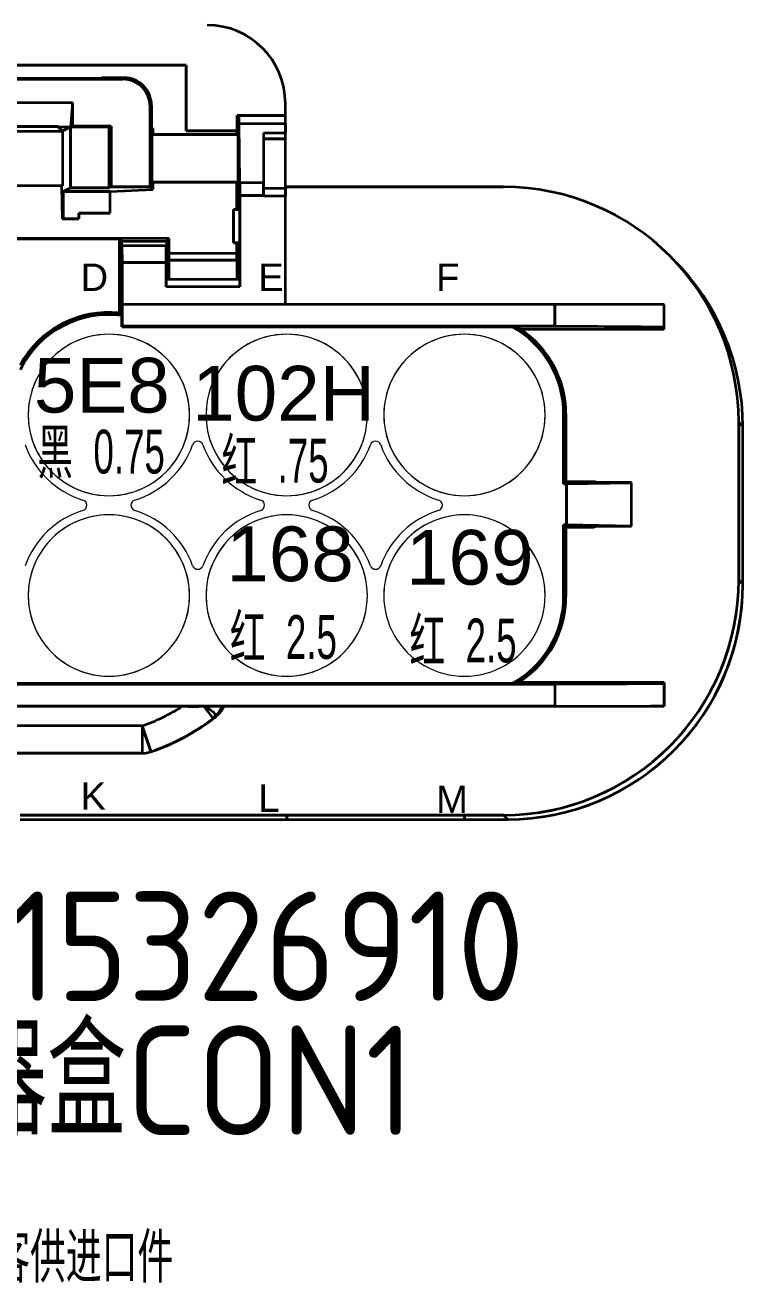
# Model space of a CAD drawing. Header units: millimetres. Extents: x 1638 to 3450, y 1129 to 2069.
# Drawn here: x 1849.76 to 1862.89, y 1554.43 to 1577.41 of the extents above; entities that cross this region are included whole.
import ezdxf

# ---------------------------------------------------------------- set-up
doc = ezdxf.new("R2010")
doc.units = ezdxf.units.MM
doc.layers.add('AM60', color=3, linetype='Continuous', lineweight=25)
doc.layers.add('线号层', color=6, linetype='Continuous', lineweight=0)
doc.layers.add('线色线径', color=1, linetype='Continuous')
doc.styles.get("Standard").update_dxf_attribs({"font": 'arial.ttf'})

# ---------------------------------------------------------------- blocks, each defined once
blk = doc.blocks.new('A$C22D5386F')
at = {"color": 3, "lineweight": 35, "ltscale": 0.303714}
for p, q in [((16.836, 27.827), (22.911, 27.827)), ((22.911, 27.827), (16.836, 27.827))]:
    blk.add_line(p, q, dxfattribs=at)
at = {"color": 3, "lineweight": 35, "ltscale": 0.059979}
for p, q in [((22.911, 26.627), (22.911, 27.827)), ((22.911, 27.827), (22.911, 26.627))]:
    blk.add_line(p, q, dxfattribs=at)
at = {"color": 3, "lineweight": 35, "ltscale": 0.149199}
blk.add_line((21.366, 27.581), (18.382, 27.581), dxfattribs=at)
blk.add_line((21.366, 27.581), (18.382, 27.581), dxfattribs=at)
at = {"color": 3, "lineweight": 35, "ltscale": 0.000872803}
for p, q in [((21.366, 27.599), (21.366, 27.581)), ((21.366, 27.599), (21.366, 27.581)), ((21.366, 27.599), (21.366, 27.581)), ((20.661, 25.022), (20.643, 25.022)), ((20.643, 25.022), (20.661, 25.022))]:
    blk.add_line(p, q, dxfattribs=at)
at = {"color": 3, "lineweight": 35, "ltscale": 0.020593}
blk.add_line((21.777, 27.599), (21.366, 27.599), dxfattribs=at)
blk.add_line((21.777, 27.599), (21.366, 27.599), dxfattribs=at)
at = {"color": 3, "lineweight": 35, "ltscale": 0.001851}
for p, q in [((21.777, 27.599), (21.751, 27.573)), ((21.751, 27.573), (21.777, 27.599)), ((22.251, 27.073), (22.277, 27.099)), ((22.251, 27.073), (22.277, 27.099))]:
    blk.add_line(p, q, dxfattribs=at)
at = {"color": 3, "lineweight": 35, "ltscale": 0.187768}
for p, q in [((17.996, 27.573), (21.751, 27.573)), ((21.751, 27.573), (17.996, 27.573))]:
    blk.add_line(p, q, dxfattribs=at)
at = {"color": 3, "lineweight": 35, "ltscale": 0.095828}
blk.add_line((18.915, 27.148), (20.832, 27.148), dxfattribs=at)
blk.add_line((18.915, 27.148), (20.832, 27.148), dxfattribs=at)
at = {"color": 3, "lineweight": 35, "ltscale": 0.022605}
blk.add_line((20.832, 27.148), (20.796, 26.697), dxfattribs=at)
blk.add_line((20.832, 27.148), (20.796, 26.697), dxfattribs=at)
at = {"color": 3, "lineweight": 35, "ltscale": 0.021651}
for p, q in [((20.832, 27.148), (20.832, 26.715)), ((20.832, 26.715), (20.832, 27.148))]:
    blk.add_line(p, q, dxfattribs=at)
at = {"color": 3, "lineweight": 35, "ltscale": 0.010929}
blk.add_line((24.725, 26.91), (24.725, 27.129), dxfattribs=at)
blk.add_line((24.725, 26.91), (24.725, 27.129), dxfattribs=at)
at = {"color": 3, "lineweight": 35, "ltscale": 0.073542}
blk.add_line((22.251, 25.602), (22.251, 27.073), dxfattribs=at)
blk.add_line((22.251, 25.602), (22.251, 27.073), dxfattribs=at)
at = {"color": 3, "lineweight": 35, "ltscale": 0.020496}
for p, q in [((22.277, 27.099), (22.277, 26.689)), ((22.277, 26.689), (22.277, 27.099))]:
    blk.add_line(p, q, dxfattribs=at)
at = {"color": 3, "lineweight": 35, "ltscale": 0.00173}
for p, q in [((23.843, 26.91), (23.877, 26.91)), ((23.877, 26.91), (23.843, 26.91))]:
    blk.add_line(p, q, dxfattribs=at)
at = {"color": 3, "lineweight": 35, "ltscale": 0.01414}
for p, q in [((23.843, 26.91), (23.843, 26.627)), ((23.843, 26.627), (23.843, 26.91))]:
    blk.add_line(p, q, dxfattribs=at)
at = {"color": 3, "lineweight": 35, "ltscale": 0.044099}
blk.add_line((23.843, 26.91), (24.725, 26.91), dxfattribs=at)
at = {"color": 3, "lineweight": 35, "ltscale": 0.042369}
for p, q in [((24.725, 26.91), (23.877, 26.91)), ((23.877, 26.91), (24.725, 26.91))]:
    blk.add_line(p, q, dxfattribs=at)
at = {"color": 3, "lineweight": 35, "ltscale": 0.007322}
blk.add_line((24.725, 26.764), (24.725, 26.91), dxfattribs=at)
blk.add_line((24.725, 26.764), (24.725, 26.91), dxfattribs=at)
at = {"color": 3, "lineweight": 35, "ltscale": 0.070012}
for p, q in [((20.574, 26.704), (19.173, 26.704)), ((19.173, 26.704), (20.574, 26.704))]:
    blk.add_line(p, q, dxfattribs=at)
at = {"color": 3, "lineweight": 35, "ltscale": 0.000313806}
blk.add_line((20.574, 26.697), (20.574, 26.704), dxfattribs=at)
at = {"color": 3, "lineweight": 35, "ltscale": 0.000313568}
blk.add_line((20.574, 26.697), (20.574, 26.704), dxfattribs=at)
at = {"color": 3, "lineweight": 35, "ltscale": 0.005245}
for p, q in [((20.574, 26.697), (20.648, 26.623)), ((20.648, 26.623), (20.574, 26.697))]:
    blk.add_line(p, q, dxfattribs=at)
at = {"color": 3, "lineweight": 35, "ltscale": 0.011126}
blk.add_line((20.796, 26.697), (20.574, 26.697), dxfattribs=at)
blk.add_line((20.796, 26.697), (20.574, 26.697), dxfattribs=at)
at = {"color": 3, "lineweight": 35, "ltscale": 0.008292}
blk.add_line((20.796, 26.697), (20.648, 26.623), dxfattribs=at)
at = {"color": 3, "lineweight": 35, "ltscale": 0.001952}
for p, q in [((20.832, 26.715), (20.797, 26.698)), ((20.797, 26.698), (20.832, 26.715)), ((21.504, 26.698), (21.539, 26.715)), ((21.504, 26.698), (21.539, 26.715)), ((21.539, 25.602), (21.504, 25.584)), ((21.539, 25.602), (21.504, 25.584))]:
    blk.add_line(p, q, dxfattribs=at)
at = {"color": 3, "lineweight": 35, "ltscale": 0.055664}
for p, q in [((20.797, 26.698), (20.797, 25.584)), ((20.797, 25.584), (20.797, 26.698)), ((21.504, 25.584), (21.504, 26.698)), ((21.504, 25.584), (21.504, 26.698)), ((21.539, 26.715), (21.539, 25.602)), ((21.539, 26.715), (21.539, 25.602))]:
    blk.add_line(p, q, dxfattribs=at)
at = {"color": 3, "lineweight": 35, "ltscale": 0.035336}
for p, q in [((21.504, 26.698), (20.797, 26.698)), ((20.797, 26.698), (21.504, 26.698)), ((21.539, 26.715), (20.832, 26.715)), ((20.832, 26.715), (21.539, 26.715)), ((20.797, 25.584), (21.504, 25.584)), ((21.504, 25.584), (20.797, 25.584))]:
    blk.add_line(p, q, dxfattribs=at)
at = {"color": 3, "lineweight": 35, "ltscale": 0.001497}
blk.add_line((22.277, 26.689), (22.299, 26.668), dxfattribs=at)
blk.add_line((22.277, 26.689), (22.299, 26.668), dxfattribs=at)
at = {"color": 3, "lineweight": 35, "ltscale": 0.005237}
for p, q in [((22.299, 26.668), (22.299, 26.563)), ((22.299, 26.563), (22.299, 26.668))]:
    blk.add_line(p, q, dxfattribs=at)
at = {"color": 3, "lineweight": 35, "ltscale": 0.042215}
blk.add_line((23.881, 26.764), (24.725, 26.764), dxfattribs=at)
blk.add_line((23.881, 26.764), (24.725, 26.764), dxfattribs=at)
at = {"color": 3, "lineweight": 35, "ltscale": 0.054389}
blk.add_line((23.89, 25.676), (23.881, 26.764), dxfattribs=at)
blk.add_line((23.89, 25.676), (23.881, 26.764), dxfattribs=at)
at = {"color": 3, "lineweight": 35, "ltscale": 0.008844}
for p, q in [((24.725, 26.764), (24.725, 26.587)), ((24.725, 26.587), (24.725, 26.764))]:
    blk.add_line(p, q, dxfattribs=at)
at = {"color": 3, "lineweight": 35, "ltscale": 0.077454}
blk.add_line((19.099, 26.623), (20.648, 26.623), dxfattribs=at)
blk.add_line((19.099, 26.623), (20.648, 26.623), dxfattribs=at)
at = {"color": 3, "lineweight": 35, "ltscale": 0.050122}
blk.add_line((20.648, 26.623), (20.651, 25.621), dxfattribs=at)
blk.add_line((20.648, 26.623), (20.651, 25.621), dxfattribs=at)
at = {"color": 3, "lineweight": 35, "ltscale": 0.04375}
for p, q in [((22.281, 25.688), (22.281, 26.563)), ((22.281, 26.563), (22.281, 25.688)), ((23.857, 26.563), (23.857, 25.688)), ((23.857, 26.563), (23.857, 25.688))]:
    blk.add_line(p, q, dxfattribs=at)
at = {"color": 3, "lineweight": 35, "ltscale": 0.078817}
for p, q in [((22.281, 26.563), (23.857, 26.563)), ((23.857, 26.563), (22.281, 26.563)), ((23.857, 25.688), (22.281, 25.688)), ((22.281, 25.688), (23.857, 25.688))]:
    blk.add_line(p, q, dxfattribs=at)
at = {"color": 3, "lineweight": 35, "ltscale": 0.000883865}
blk.add_line((22.299, 26.563), (22.281, 26.563), dxfattribs=at)
at = {"color": 3, "lineweight": 35, "ltscale": 0.01299}
blk.add_line((22.558, 26.563), (22.299, 26.563), dxfattribs=at)
at = {"color": 3, "lineweight": 35, "ltscale": 0.000687408}
blk.add_line((22.572, 26.563), (22.558, 26.563), dxfattribs=at)
at = {"color": 3, "lineweight": 35, "ltscale": 0.063666}
blk.add_line((22.572, 26.563), (23.845, 26.563), dxfattribs=at)
at = {"color": 3, "lineweight": 35, "ltscale": 0.046606}
for p, q in [((23.843, 26.627), (22.911, 26.627)), ((22.911, 26.627), (23.843, 26.627))]:
    blk.add_line(p, q, dxfattribs=at)
at = {"color": 3, "lineweight": 35, "ltscale": 0.003231}
blk.add_line((23.836, 26.627), (23.836, 26.563), dxfattribs=at)
at = {"color": 3, "lineweight": 35, "ltscale": 0.00323}
blk.add_line((23.836, 26.563), (23.836, 26.627), dxfattribs=at)
at = {"color": 3, "lineweight": 35, "ltscale": 0.000588989}
blk.add_line((23.845, 26.563), (23.857, 26.563), dxfattribs=at)
at = {"color": 3, "lineweight": 35, "ltscale": 0.045544}
blk.add_line((24.325, 26.587), (24.325, 25.676), dxfattribs=at)
blk.add_line((24.325, 26.587), (24.325, 25.676), dxfattribs=at)
at = {"color": 3, "lineweight": 35, "ltscale": 0.005303}
for p, q in [((24.325, 26.587), (24.325, 26.481)), ((24.725, 26.481), (24.725, 26.587)), ((24.725, 26.481), (24.725, 26.587))]:
    blk.add_line(p, q, dxfattribs=at)
at = {"color": 3, "lineweight": 35, "ltscale": 0.02}
for p, q in [((24.725, 26.587), (24.325, 26.587)), ((24.725, 26.587), (24.325, 26.587)), ((24.725, 26.481), (24.325, 26.481)), ((24.325, 26.481), (24.725, 26.481)), ((24.325, 25.581), (24.725, 25.581)), ((24.325, 25.581), (24.725, 25.581)), ((24.325, 25.581), (24.725, 25.581)), ((24.725, 25.431), (24.325, 25.431)), ((24.725, 25.431), (24.325, 25.431)), ((21.744, 23.455), (21.744, 23.055)), ((21.744, 23.055), (21.744, 23.455)), ((29.651, 23.055), (29.651, 23.455)), ((29.651, 23.455), (29.651, 23.055)), ((29.651, 16.515), (29.651, 16.115)), ((29.651, 16.515), (29.651, 16.115))]:
    blk.add_line(p, q, dxfattribs=at)
at = {"color": 3, "lineweight": 35, "ltscale": 0.043935}
blk.add_line((24.725, 25.602), (24.725, 26.481), dxfattribs=at)
blk.add_line((24.725, 25.602), (24.725, 26.481), dxfattribs=at)
at = {"color": 3, "lineweight": 35, "ltscale": 0.077762}
blk.add_line((20.651, 25.621), (19.096, 25.621), dxfattribs=at)
blk.add_line((20.651, 25.621), (19.096, 25.621), dxfattribs=at)
at = {"color": 3, "lineweight": 35, "ltscale": 0.029948}
blk.add_line((20.633, 25.621), (20.643, 25.022), dxfattribs=at)
blk.add_line((20.633, 25.621), (20.643, 25.022), dxfattribs=at)
at = {"color": 3, "lineweight": 35, "ltscale": 0.007626}
for p, q in [((20.797, 25.584), (20.661, 25.516)), ((20.661, 25.516), (20.797, 25.584))]:
    blk.add_line(p, q, dxfattribs=at)
at = {"color": 3, "lineweight": 35, "ltscale": 0.043193}
for p, q in [((21.524, 25.516), (20.661, 25.516)), ((20.661, 25.516), (21.524, 25.516))]:
    blk.add_line(p, q, dxfattribs=at)
at = {"color": 3, "lineweight": 35, "ltscale": 0.024712}
for p, q in [((20.661, 25.516), (20.661, 25.022)), ((20.661, 25.022), (20.661, 25.516))]:
    blk.add_line(p, q, dxfattribs=at)
at = {"color": 3, "lineweight": 35, "ltscale": 0.038757}
blk.add_line((21.524, 25.516), (22.299, 25.554), dxfattribs=at)
blk.add_line((21.524, 25.516), (22.299, 25.554), dxfattribs=at)
at = {"color": 3, "lineweight": 35, "ltscale": 0.019712}
blk.add_line((21.524, 25.122), (21.524, 25.516), dxfattribs=at)
blk.add_line((21.524, 25.122), (21.524, 25.516), dxfattribs=at)
at = {"color": 3, "lineweight": 35, "ltscale": 0.035633}
for p, q in [((22.251, 25.602), (21.539, 25.602)), ((21.539, 25.602), (22.251, 25.602))]:
    blk.add_line(p, q, dxfattribs=at)
at = {"color": 3, "lineweight": 35, "ltscale": 0.003348}
blk.add_line((22.299, 25.554), (22.251, 25.602), dxfattribs=at)
blk.add_line((22.299, 25.554), (22.251, 25.602), dxfattribs=at)
at = {"color": 3, "lineweight": 35, "ltscale": 0.006676}
for p, q in [((22.299, 25.688), (22.299, 25.554)), ((22.299, 25.554), (22.299, 25.688))]:
    blk.add_line(p, q, dxfattribs=at)
at = {"color": 3, "lineweight": 35, "ltscale": 0.025}
for p, q in [((23.836, 25.688), (23.836, 25.188)), ((23.836, 25.188), (23.836, 25.688)), ((22.106, 15.755), (22.106, 15.255)), ((22.106, 15.755), (22.106, 15.255))]:
    blk.add_line(p, q, dxfattribs=at)
at = {"color": 3, "lineweight": 35, "ltscale": 0.011491}
for p, q in [((23.89, 25.676), (23.891, 25.446)), ((23.891, 25.446), (23.89, 25.676))]:
    blk.add_line(p, q, dxfattribs=at)
at = {"color": 3, "lineweight": 35, "ltscale": 0.021741}
blk.add_line((24.325, 25.676), (23.89, 25.676), dxfattribs=at)
blk.add_line((24.325, 25.676), (23.89, 25.676), dxfattribs=at)
at = {"color": 3, "lineweight": 35, "ltscale": 0.01149}
for p, q in [((24.325, 25.676), (24.325, 25.446)), ((24.325, 25.446), (24.325, 25.676))]:
    blk.add_line(p, q, dxfattribs=at)
at = {"color": 3, "lineweight": 35, "ltscale": 0.199333}
for p, q in [((28.711, 25.602), (24.725, 25.602)), ((24.725, 25.602), (28.711, 25.602))]:
    blk.add_line(p, q, dxfattribs=at)
at = {"color": 3, "lineweight": 35, "ltscale": 0.0075}
for p, q in [((24.725, 25.581), (24.725, 25.431)), ((24.725, 25.431), (24.725, 25.581))]:
    blk.add_line(p, q, dxfattribs=at)
at = {"color": 3, "lineweight": 35, "ltscale": 0.021699}
for p, q in [((23.891, 25.446), (24.325, 25.446)), ((24.325, 25.446), (23.891, 25.446))]:
    blk.add_line(p, q, dxfattribs=at)
at = {"color": 3, "lineweight": 35, "ltscale": 0.083475}
for p, q in [((23.891, 25.446), (23.891, 23.777)), ((23.891, 23.777), (23.891, 25.446))]:
    blk.add_line(p, q, dxfattribs=at)
at = {"color": 3, "lineweight": 35, "ltscale": 0.000769043}
for p, q in [((24.325, 25.446), (24.325, 25.431)), ((24.325, 25.431), (24.325, 25.446))]:
    blk.add_line(p, q, dxfattribs=at)
at = {"color": 3, "lineweight": 35, "ltscale": 0.098792}
blk.add_line((24.725, 23.455), (24.725, 25.431), dxfattribs=at)
blk.add_line((24.725, 23.455), (24.725, 25.431), dxfattribs=at)
at = {"color": 3, "lineweight": 35, "ltscale": 0.005}
for p, q in [((20.951, 25.122), (20.951, 25.022)), ((20.951, 25.022), (20.951, 25.122))]:
    blk.add_line(p, q, dxfattribs=at)
at = {"color": 3, "lineweight": 35, "ltscale": 0.02868}
for p, q in [((21.524, 25.122), (20.951, 25.122)), ((20.951, 25.122), (21.524, 25.122))]:
    blk.add_line(p, q, dxfattribs=at)
at = {"color": 3, "lineweight": 35, "ltscale": 0.030348}
for p, q in [((23.776, 24.581), (23.776, 25.188)), ((23.776, 24.581), (23.776, 25.188)), ((23.776, 25.188), (23.776, 24.581)), ((23.884, 25.188), (23.884, 24.581)), ((23.884, 25.188), (23.884, 24.581))]:
    blk.add_line(p, q, dxfattribs=at)
at = {"color": 3, "lineweight": 35, "ltscale": 0.00537}
for p, q in [((23.776, 25.188), (23.884, 25.188)), ((23.776, 25.188), (23.884, 25.188)), ((23.884, 24.581), (23.776, 24.581)), ((23.776, 24.581), (23.884, 24.581))]:
    blk.add_line(p, q, dxfattribs=at)
at = {"color": 3, "lineweight": 35, "ltscale": 0.005004}
blk.add_line((23.877, 25.188), (23.776, 25.188), dxfattribs=at)
at = {"color": 3, "lineweight": 35, "ltscale": 0.000365448}
blk.add_line((23.877, 25.188), (23.884, 25.188), dxfattribs=at)
at = {"color": 3, "lineweight": 35, "ltscale": 0.014513}
for p, q in [((20.951, 25.022), (20.661, 25.022)), ((20.661, 25.022), (20.951, 25.022))]:
    blk.add_line(p, q, dxfattribs=at)
at = {"color": 3, "lineweight": 35, "ltscale": 0.272624}
blk.add_line((22.6, 24.66), (17.147, 24.66), dxfattribs=at)
at = {"color": 3, "lineweight": 35, "ltscale": 0.181926}
for p, q in [((21.693, 24.653), (18.054, 24.653)), ((18.054, 24.653), (21.693, 24.653))]:
    blk.add_line(p, q, dxfattribs=at)
at = {"color": 3, "lineweight": 35, "ltscale": 0.002931}
for p, q in [((21.734, 24.612), (21.693, 24.653)), ((21.693, 24.653), (21.734, 24.612))]:
    blk.add_line(p, q, dxfattribs=at)
at = {"color": 3, "lineweight": 35, "ltscale": 0.067722}
for p, q in [((21.693, 24.653), (21.693, 23.299)), ((21.693, 23.299), (21.693, 24.653))]:
    blk.add_line(p, q, dxfattribs=at)
at = {"color": 3, "lineweight": 35, "ltscale": 0.004375}
for p, q in [((21.734, 24.524), (21.734, 24.612)), ((21.734, 24.524), (21.734, 24.612)), ((22.551, 24.612), (22.551, 24.524)), ((22.551, 24.612), (22.551, 24.524))]:
    blk.add_line(p, q, dxfattribs=at)
at = {"color": 3, "lineweight": 35, "ltscale": 0.040855}
for p, q in [((21.734, 24.612), (22.551, 24.612)), ((21.734, 24.612), (22.551, 24.612)), ((22.551, 24.524), (21.734, 24.524))]:
    blk.add_line(p, q, dxfattribs=at)
at = {"color": 3, "lineweight": 35, "ltscale": 0.003425}
for p, q in [((22.6, 24.66), (22.551, 24.612)), ((22.551, 24.612), (22.6, 24.66))]:
    blk.add_line(p, q, dxfattribs=at)
at = {"color": 3, "lineweight": 35, "ltscale": 0.019646}
blk.add_line((22.6, 24.267), (22.6, 24.66), dxfattribs=at)
at = {"color": 3, "lineweight": 35, "ltscale": 0.000196075}
blk.add_line((21.738, 24.524), (21.734, 24.524), dxfattribs=at)
blk.add_line((21.738, 24.524), (21.734, 24.524), dxfattribs=at)
at = {"color": 3, "lineweight": 35, "ltscale": 0.040462}
blk.add_line((22.547, 24.524), (21.738, 24.524), dxfattribs=at)
blk.add_line((22.547, 24.524), (21.738, 24.524), dxfattribs=at)
at = {"color": 3, "lineweight": 35, "ltscale": 0.015001}
for p, q in [((21.738, 24.524), (21.741, 24.224)), ((21.741, 24.224), (21.738, 24.524)), ((22.545, 24.224), (22.547, 24.524)), ((22.547, 24.524), (22.545, 24.224))]:
    blk.add_line(p, q, dxfattribs=at)
at = {"color": 3, "lineweight": 35, "ltscale": 0.000196457}
blk.add_line((22.551, 24.524), (22.547, 24.524), dxfattribs=at)
blk.add_line((22.551, 24.524), (22.547, 24.524), dxfattribs=at)
at = {"color": 3, "lineweight": 35, "ltscale": 0.061802}
for p, q in [((22.6, 24.393), (23.836, 24.393)), ((22.6, 24.268), (23.836, 24.268)), ((22.6, 24.268), (23.836, 24.268)), ((22.6, 24.267), (23.836, 24.267))]:
    blk.add_line(p, q, dxfattribs=at)
at = {"color": 3, "lineweight": 35, "ltscale": 0.01568}
for p, q in [((23.836, 24.581), (23.836, 24.267)), ((23.836, 24.267), (23.836, 24.581))]:
    blk.add_line(p, q, dxfattribs=at)
at = {"color": 3, "lineweight": 35, "ltscale": 0.0402}
for p, q in [((21.741, 24.224), (22.545, 24.224)), ((22.545, 24.224), (21.741, 24.224))]:
    blk.add_line(p, q, dxfattribs=at)
at = {"color": 3, "lineweight": 35, "ltscale": 0.038461}
for p, q in [((21.741, 24.224), (21.741, 23.455)), ((21.741, 23.455), (21.741, 24.224))]:
    blk.add_line(p, q, dxfattribs=at)
at = {"color": 3, "lineweight": 35, "ltscale": 0.022375}
for p, q in [((22.545, 23.777), (22.545, 24.224)), ((22.545, 24.224), (22.545, 23.777))]:
    blk.add_line(p, q, dxfattribs=at)
at = {"color": 3, "lineweight": 35, "ltscale": 0.0625}
for p, q in [((23.843, 24.267), (22.593, 24.267)), ((23.843, 24.267), (22.593, 24.267)), ((22.593, 23.914), (23.843, 23.914))]:
    blk.add_line(p, q, dxfattribs=at)
at = {"color": 3, "lineweight": 35, "ltscale": 0.017641}
for p, q in [((22.593, 24.267), (22.593, 23.914)), ((22.593, 23.914), (22.593, 24.267)), ((23.843, 23.914), (23.843, 24.267)), ((23.843, 24.267), (23.843, 23.914))]:
    blk.add_line(p, q, dxfattribs=at)
at = {"color": 3, "lineweight": 35, "ltscale": 0.000349045}
for p, q in [((22.593, 24.267), (22.6, 24.267)), ((23.836, 24.267), (23.843, 24.267))]:
    blk.add_line(p, q, dxfattribs=at)
at = {"color": 3, "lineweight": 35, "ltscale": 0.005431}
for p, q in [((31.752, 24.343), (31.829, 24.266)), ((33.089, 21.225), (33.012, 21.302)), ((33.012, 21.302), (33.089, 21.225))]:
    blk.add_line(p, q, dxfattribs=at)
at = {"color": 3, "lineweight": 35, "ltscale": 0.006893}
for p, q in [((22.545, 23.777), (22.552, 23.914)), ((22.545, 23.777), (22.552, 23.914)), ((23.884, 23.914), (23.891, 23.777)), ((23.884, 23.914), (23.891, 23.777))]:
    blk.add_line(p, q, dxfattribs=at)
at = {"color": 3, "lineweight": 35, "ltscale": 0.066618}
blk.add_line((22.552, 23.914), (23.884, 23.914), dxfattribs=at)
blk.add_line((22.552, 23.914), (23.884, 23.914), dxfattribs=at)
at = {"color": 3, "lineweight": 35, "ltscale": 0.002059}
for p, q in [((22.552, 23.914), (22.593, 23.914)), ((23.843, 23.914), (23.884, 23.914))]:
    blk.add_line(p, q, dxfattribs=at)
at = {"color": 3, "lineweight": 35, "ltscale": 0.0673}
blk.add_line((23.891, 23.777), (22.545, 23.777), dxfattribs=at)
blk.add_line((23.891, 23.777), (22.545, 23.777), dxfattribs=at)
at = {"color": 3, "lineweight": 35, "ltscale": 0.000166321}
blk.add_line((21.744, 23.455), (21.741, 23.455), dxfattribs=at)
blk.add_line((21.744, 23.455), (21.741, 23.455), dxfattribs=at)
at = {"color": 3, "lineweight": 35, "ltscale": 0.395354}
for p, q in [((29.651, 23.455), (21.744, 23.455)), ((29.651, 23.455), (21.744, 23.455)), ((21.744, 23.055), (29.651, 23.055)), ((29.651, 23.055), (21.744, 23.055))]:
    blk.add_line(p, q, dxfattribs=at)
at = {"color": 3, "lineweight": 35, "ltscale": 0.1}
for p, q in [((31.651, 23.455), (29.651, 23.455)), ((31.651, 23.455), (29.651, 23.455)), ((29.651, 16.115), (31.651, 16.115)), ((29.651, 16.115), (31.651, 16.115))]:
    blk.add_line(p, q, dxfattribs=at)
at = {"color": 3, "lineweight": 35, "ltscale": 0.020873}
for p, q in [((31.651, 23.038), (31.651, 23.455)), ((31.651, 23.038), (31.651, 23.455)), ((31.651, 16.115), (31.651, 16.533)), ((31.651, 16.533), (31.651, 16.115))]:
    blk.add_line(p, q, dxfattribs=at)
at = {"color": 3, "lineweight": 35, "ltscale": 0.003087}
for p, q in [((21.693, 23.299), (21.734, 23.253)), ((21.734, 23.253), (21.693, 23.299))]:
    blk.add_line(p, q, dxfattribs=at)
at = {"color": 3, "lineweight": 35, "ltscale": 0.010396}
for p, q in [((21.734, 23.253), (21.734, 23.045)), ((21.734, 23.045), (21.734, 23.253))]:
    blk.add_line(p, q, dxfattribs=at)
at = {"color": 3, "lineweight": 35, "ltscale": 0.000728837}
for p, q in [((21.734, 23.045), (21.744, 23.055)), ((21.744, 23.055), (21.734, 23.045))]:
    blk.add_line(p, q, dxfattribs=at)
at = {"color": 3, "lineweight": 35, "ltscale": 0.356813}
for p, q in [((21.734, 23.045), (28.87, 23.045)), ((28.87, 23.045), (21.734, 23.045))]:
    blk.add_line(p, q, dxfattribs=at)
at = {"color": 3, "lineweight": 35, "ltscale": 0.131676}
blk.add_line((29.018, 23.004), (31.651, 23.004), dxfattribs=at)
at = {"color": 3, "lineweight": 35, "ltscale": 0.001694}
blk.add_line((31.651, 23.004), (31.651, 23.038), dxfattribs=at)
blk.add_line((31.651, 23.004), (31.651, 23.038), dxfattribs=at)
at = {"color": 3, "lineweight": 35, "ltscale": 0.064}
blk.add_line((29.811, 20.175), (29.811, 21.455), dxfattribs=at)
blk.add_line((29.811, 20.175), (29.811, 21.455), dxfattribs=at)
at = {"color": 3, "lineweight": 35, "ltscale": 0.002051}
for p, q in [((29.811, 21.455), (29.852, 21.455)), ((29.811, 21.455), (29.852, 21.455)), ((29.852, 18.115), (29.811, 18.115)), ((29.852, 18.115), (29.811, 18.115))]:
    blk.add_line(p, q, dxfattribs=at)
at = {"color": 3, "lineweight": 35, "ltscale": 0.061949}
blk.add_line((29.852, 21.455), (29.852, 20.216), dxfattribs=at)
blk.add_line((29.852, 21.455), (29.852, 20.216), dxfattribs=at)
at = {"color": 3, "lineweight": 35, "ltscale": 0.144002}
for p, q in [((33.012, 18.422), (33.012, 21.302)), ((33.012, 21.302), (33.012, 18.422))]:
    blk.add_line(p, q, dxfattribs=at)
at = {"color": 3, "lineweight": 35, "ltscale": 0.144001}
blk.add_line((33.089, 18.345), (33.089, 21.225), dxfattribs=at)
blk.add_line((33.089, 18.345), (33.089, 21.225), dxfattribs=at)
at = {"color": 3, "lineweight": 35, "ltscale": 0.0029}
for p, q in [((29.852, 20.216), (29.811, 20.175)), ((29.852, 20.216), (29.811, 20.175)), ((29.811, 19.425), (29.852, 19.384)), ((29.811, 19.425), (29.852, 19.384))]:
    blk.add_line(p, q, dxfattribs=at)
at = {"color": 3, "lineweight": 35, "ltscale": 0.002697}
for p, q in [((29.865, 20.175), (29.811, 20.175)), ((29.811, 20.175), (29.865, 20.175)), ((29.811, 19.425), (29.865, 19.425)), ((29.865, 19.425), (29.811, 19.425))]:
    blk.add_line(p, q, dxfattribs=at)
at = {"color": 3, "lineweight": 35, "ltscale": 0.026569}
blk.add_line((30.384, 20.216), (29.852, 20.216), dxfattribs=at)
at = {"color": 3, "lineweight": 35, "ltscale": 0.059349}
for p, q in [((29.865, 20.175), (31.052, 20.196)), ((31.052, 20.196), (29.865, 20.175)), ((29.865, 19.425), (31.052, 19.405)), ((31.052, 19.405), (29.865, 19.425))]:
    blk.add_line(p, q, dxfattribs=at)
at = {"color": 3, "lineweight": 35, "ltscale": 0.0375}
for p, q in [((29.865, 19.425), (29.865, 20.175)), ((29.865, 20.175), (29.865, 19.425))]:
    blk.add_line(p, q, dxfattribs=at)
at = {"color": 3, "lineweight": 35, "ltscale": 0.001792}
for p, q in [((30.384, 20.216), (30.416, 20.2)), ((30.416, 20.2), (30.384, 20.216))]:
    blk.add_line(p, q, dxfattribs=at)
at = {"color": 3, "lineweight": 35, "ltscale": 0.031817}
for p, q in [((30.416, 20.2), (31.052, 20.2)), ((31.052, 20.2), (30.416, 20.2))]:
    blk.add_line(p, q, dxfattribs=at)
at = {"color": 3, "lineweight": 35, "ltscale": 0.000227356}
blk.add_line((31.052, 20.196), (31.052, 20.2), dxfattribs=at)
blk.add_line((31.052, 20.196), (31.052, 20.2), dxfattribs=at)
at = {"color": 3, "lineweight": 35, "ltscale": 0.039533}
blk.add_line((31.052, 19.405), (31.052, 20.196), dxfattribs=at)
blk.add_line((31.052, 19.405), (31.052, 20.196), dxfattribs=at)
at = {"color": 3, "lineweight": 35, "ltscale": 0.0655}
blk.add_line((29.811, 18.115), (29.811, 19.425), dxfattribs=at)
blk.add_line((29.811, 18.115), (29.811, 19.425), dxfattribs=at)
at = {"color": 3, "lineweight": 35, "ltscale": 0.025843}
for p, q in [((30.369, 19.384), (29.852, 19.384)), ((29.852, 19.384), (30.369, 19.384))]:
    blk.add_line(p, q, dxfattribs=at)
at = {"color": 3, "lineweight": 35, "ltscale": 0.063449}
blk.add_line((29.852, 19.384), (29.852, 18.115), dxfattribs=at)
blk.add_line((29.852, 19.384), (29.852, 18.115), dxfattribs=at)
at = {"color": 3, "lineweight": 35, "ltscale": 0.001817}
for p, q in [((30.402, 19.4), (30.369, 19.384)), ((30.369, 19.384), (30.402, 19.4))]:
    blk.add_line(p, q, dxfattribs=at)
at = {"color": 3, "lineweight": 35, "ltscale": 0.032515}
for p, q in [((31.052, 19.4), (30.402, 19.4)), ((30.402, 19.4), (31.052, 19.4))]:
    blk.add_line(p, q, dxfattribs=at)
at = {"color": 3, "lineweight": 35, "ltscale": 0.000227547}
blk.add_line((31.052, 19.4), (31.052, 19.405), dxfattribs=at)
blk.add_line((31.052, 19.4), (31.052, 19.405), dxfattribs=at)
at = {"color": 3, "lineweight": 35, "ltscale": 0.00543}
for p, q in [((33.089, 18.345), (33.012, 18.422)), ((33.012, 18.422), (33.089, 18.345)), ((28.789, 14.045), (28.712, 14.122)), ((28.789, 14.045), (28.712, 14.122))]:
    blk.add_line(p, q, dxfattribs=at)
at = {"color": 3, "lineweight": 35, "ltscale": 0.003643}
blk.add_line((28.951, 16.547), (29.021, 16.569), dxfattribs=at)
blk.add_line((28.951, 16.547), (29.021, 16.569), dxfattribs=at)
at = {"color": 3, "lineweight": 35, "ltscale": 0.001069}
blk.add_line((29.021, 16.569), (29.021, 16.547), dxfattribs=at)
blk.add_line((29.021, 16.569), (29.021, 16.547), dxfattribs=at)
at = {"color": 3, "lineweight": 35}
for p, q in [((10.096, 16.515), (29.651, 16.515)), ((10.096, 16.515), (29.651, 16.515)), ((10.877, 16.526), (28.87, 16.526)), ((28.87, 16.526), (10.877, 16.526)), ((29.651, 16.115), (10.096, 16.115)), ((10.096, 16.115), (29.651, 16.115))]:
    blk.add_line(p, q, dxfattribs=at)
at = {"color": 3, "lineweight": 35, "ltscale": 0.004203}
blk.add_line((28.951, 16.547), (28.87, 16.526), dxfattribs=at)
at = {"color": 3, "lineweight": 35, "ltscale": 0.122498}
blk.add_line((31.401, 16.547), (28.951, 16.547), dxfattribs=at)
blk.add_line((31.401, 16.547), (28.951, 16.547), dxfattribs=at)
at = {"color": 3, "lineweight": 35, "ltscale": 0.0125}
for p, q in [((31.401, 16.547), (31.651, 16.545)), ((31.651, 16.115), (31.401, 16.115))]:
    blk.add_line(p, q, dxfattribs=at)
at = {"color": 3, "lineweight": 35, "ltscale": 0.000621796}
for p, q in [((31.651, 16.533), (31.651, 16.545)), ((31.651, 16.545), (31.651, 16.533))]:
    blk.add_line(p, q, dxfattribs=at)
at = {"color": 3, "lineweight": 35, "ltscale": 0.297921}
blk.add_line((16.894, 16.115), (22.853, 16.115), dxfattribs=at)
at = {"color": 3, "lineweight": 35, "ltscale": 0.019062}
blk.add_line((22.853, 16.115), (23.234, 16.115), dxfattribs=at)
at = {"color": 3, "lineweight": 35, "ltscale": 0.016785}
blk.add_line((23.57, 16.115), (23.234, 16.115), dxfattribs=at)
at = {"color": 3, "lineweight": 35, "ltscale": 0.014064}
blk.add_line((23.405, 15.892), (23.234, 16.115), dxfattribs=at)
at = {"color": 3, "lineweight": 35, "ltscale": 0.268701}
blk.add_line((28.944, 16.115), (23.57, 16.115), dxfattribs=at)
at = {"color": 3, "lineweight": 35, "ltscale": 0.001883}
blk.add_line((23.607, 16.115), (23.57, 16.115), dxfattribs=at)
at = {"color": 3, "lineweight": 35, "ltscale": 0.003464}
for p, q in [((28.944, 16.115), (29.013, 16.115)), ((29.013, 16.115), (28.944, 16.115))]:
    blk.add_line(p, q, dxfattribs=at)
at = {"color": 3, "lineweight": 35, "ltscale": 0.122876}
blk.add_line((28.944, 16.115), (31.401, 16.115), dxfattribs=at)
at = {"color": 3, "lineweight": 35, "ltscale": 0.001484}
for p, q in [((23.273, 16.065), (23.295, 16.084)), ((23.295, 16.084), (23.273, 16.065))]:
    blk.add_line(p, q, dxfattribs=at)
at = {"color": 3, "lineweight": 35, "ltscale": 0.001948}
for p, q in [((23.44, 15.91), (23.405, 15.892)), ((23.405, 15.892), (23.44, 15.91))]:
    blk.add_line(p, q, dxfattribs=at)
at = {"color": 3, "lineweight": 35, "ltscale": 0.223206}
for p, q in [((22.106, 15.755), (17.642, 15.755)), ((22.106, 15.755), (17.642, 15.755)), ((17.642, 15.255), (22.106, 15.255)), ((22.106, 15.255), (17.642, 15.255))]:
    blk.add_line(p, q, dxfattribs=at)
at = {"color": 3, "lineweight": 35, "ltscale": 0.024999}
for p, q in [((22.268, 15.283), (22.106, 15.755)), ((22.106, 15.755), (22.268, 15.283))]:
    blk.add_line(p, q, dxfattribs=at)
at = {"color": 3, "lineweight": 35, "ltscale": 0.223991}
blk.add_line((22.114, 15.255), (17.634, 15.255), dxfattribs=at)
at = {"color": 3, "lineweight": 35, "ltscale": 0.000392532}
for p, q in [((22.106, 15.255), (22.114, 15.255)), ((22.114, 15.255), (22.106, 15.255))]:
    blk.add_line(p, q, dxfattribs=at)
at = {"color": 3, "lineweight": 35, "ltscale": 0.000442457}
for p, q in [((22.268, 15.283), (22.277, 15.283)), ((22.277, 15.283), (22.268, 15.283))]:
    blk.add_line(p, q, dxfattribs=at)
at = {"color": 3, "lineweight": 35, "ltscale": 0.24375}
for p, q in [((19.874, 14.122), (24.749, 14.122)), ((24.749, 14.122), (19.874, 14.122)), ((19.874, 14.045), (24.749, 14.045)), ((19.874, 14.045), (24.749, 14.045))]:
    blk.add_line(p, q, dxfattribs=at)
at = {"color": 3, "lineweight": 35, "ltscale": 0.1625}
for p, q in [((24.749, 14.122), (27.999, 14.122)), ((27.999, 14.122), (24.749, 14.122)), ((24.749, 14.045), (27.999, 14.045)), ((24.749, 14.045), (27.999, 14.045))]:
    blk.add_line(p, q, dxfattribs=at)
at = {"color": 3, "lineweight": 35, "ltscale": 0.00384}
for p, q in [((24.749, 14.045), (24.749, 14.122)), ((24.749, 14.122), (24.749, 14.045)), ((27.999, 14.045), (27.999, 14.122)), ((27.999, 14.122), (27.999, 14.045))]:
    blk.add_line(p, q, dxfattribs=at)
at = {"color": 3, "lineweight": 35, "ltscale": 0.035678}
for p, q in [((27.999, 14.122), (28.712, 14.122)), ((28.712, 14.122), (27.999, 14.122))]:
    blk.add_line(p, q, dxfattribs=at)
at = {"color": 3, "lineweight": 35, "ltscale": 0.039518}
blk.add_line((27.999, 14.045), (28.789, 14.045), dxfattribs=at)
blk.add_line((27.999, 14.045), (28.789, 14.045), dxfattribs=at)
at = {"color": 3, "lineweight": 35}
for points in [[(31.651, 23.038), (31.651, 23.038), (31.646, 23.039), (31.601, 23.041), (31.232, 23.048), (29.651, 23.055)], [(29.651, 23.055), (31.452, 23.043), (31.646, 23.038), (31.651, 23.038), (31.651, 23.038)], [(29.651, 16.515), (30.976, 16.52), (31.442, 16.525), (31.627, 16.53), (31.649, 16.532), (31.65, 16.532), (31.651, 16.533)], [(31.651, 16.533), (31.65, 16.532), (31.638, 16.532), (31.535, 16.529), (30.803, 16.522), (29.651, 16.515)], [(23.234, 16.115), (23.356, 16.048), (23.403, 16.012), (23.434, 15.972), (23.439, 15.952), (23.434, 15.925), (23.405, 15.892)]]:
    blk.add_lwpolyline(points, dxfattribs=at)
for centre, radius, start, end in [((23.295, 27.129), 1.43, 0, 90), ((23.295, 27.129), 1.43, 0.0001, 89.9999), ((23.295, 27.129), 1.43, 0.0001, 89.9999), ((21.777, 27.099), 0.5, 359.9992, 90.0008), ((21.777, 27.099), 0.5, 0.0054, 89.9946), ((21.751, 27.072), 0.5, 0.0054, 89.9946), ((21.751, 27.073), 0.5, 359.9992, 90.0008), ((20.595, 26.78), 3.285, 359.7108, 2.2659), ((21.05, 26.789), 2.83, 359.4812, 2.4469), ((28.711, 21.302), 4.301, 0.001, 89.999), ((28.711, 21.302), 4.301, 0.0009, 89.9991), ((28.788, 21.225), 4.301, 0.0007, 45.0004), ((28.788, 21.225), 4.301, 0.001, 44.9999), ((21.499, 21.455), 1.854, 83.9848, 151.233), ((21.499, 21.455), 1.854, 83.9848, 151.233), ((21.499, 21.455), 1.813, 82.5425, 153.6913), ((21.499, 21.455), 1.813, 82.5426, 153.6912), ((27.929, 19.371), 3.792, 73.3118, 75.6269), ((27.999, 21.455), 1.813, 0.0001, 61.2643), ((28.469, 21.315), 1.776, 71.9963, 76.9422), ((27.999, 21.455), 1.813, 0, 61.2643), ((27.999, 21.455), 1.854, 0.0001, 56.6488), ((27.999, 21.455), 1.854, 0, 56.6488), ((28.712, 18.422), 4.3, 269.999, 0.0009), ((28.712, 18.422), 4.3, 270.0054, 359.9946), ((28.789, 18.345), 4.3, 269.999, 0.0009), ((28.789, 18.345), 4.3, 270.0054, 359.9946), ((27.999, 18.115), 1.813, 298.7355, 359.9999), ((27.999, 18.115), 1.813, 298.7354, 0), ((27.999, 18.115), 1.854, 303.4698, 360), ((27.999, 18.115), 1.854, 303.4698, 0), ((31.473, 8.274), 8.273, 88.7684, 90.4999), ((20.964, 19.08), 3.516, 288.9524, 302.5004), ((20.964, 19.08), 3.516, 288.9524, 302.5004), ((23.046, 18.433), 2.325, 265.244, 274.6488), ((23.101, 16.289), 0.499, 307.463, 339.721), ((23.102, 16.288), 0.499, 307.4518, 339.731), ((23.107, 16.352), 0.554, 306.9483, 334.6835), ((23.127, 16.337), 0.529, 306.2124, 335.2414), ((20.964, 19.08), 4.016, 288.9524, 307.4398), ((20.964, 19.08), 4.016, 288.9524, 307.4398), ((20.957, 19.122), 4.06, 288.9509, 307.7844), ((20.977, 19.087), 4.02, 288.8686, 307.7808), ((20.957, 19.122), 4.06, 288.9698, 307.696), ((22.106, 15.755), 0.5, 270.0002, 288.9653), ((22.106, 15.755), 0.5, 270.0002, 288.9653), ((22.114, 15.755), 0.5, 270.0002, 289.0861), ((22.114, 15.755), 0.5, 270, 288.9112)]:
    blk.add_arc(centre, radius, start, end, dxfattribs=at)
at = {"color": 3, "lineweight": 5}
for centre, radius, start, end in [((21.499, 21.435), 1.475, 0, 180), ((21.499, 21.435), 1.475, 359.999, 180.001), ((24.749, 21.435), 1.475, 0, 180), ((24.749, 21.435), 1.475, 359.999, 180.001), ((27.999, 21.435), 1.475, 0, 180), ((27.999, 21.435), 1.475, 359.999, 180.001), ((21.499, 21.435), 1.475, 180, 0), ((21.499, 21.435), 1.475, 179.999, 0.001), ((24.749, 21.435), 1.475, 180, 0), ((24.749, 21.435), 1.475, 179.999, 0.001), ((27.999, 21.435), 1.475, 180, 0), ((27.999, 21.435), 1.475, 179.999, 0.001), ((23.124, 20.856), 0.1, 19.6049, 160.3951), ((23.124, 20.856), 0.1, 19.6195, 160.3814), ((26.374, 20.856), 0.1, 19.6049, 160.3951), ((26.374, 20.856), 0.1, 19.6195, 160.3814), ((21.499, 21.435), 1.625, 199.6049, 253.0426), ((21.499, 21.435), 1.625, 199.6057, 253.0418), ((21.499, 21.435), 1.625, 286.9574, 340.3951), ((21.499, 21.435), 1.625, 286.9583, 340.3943), ((24.749, 21.435), 1.625, 199.6049, 253.0426), ((24.749, 21.435), 1.625, 199.6057, 253.0418), ((24.749, 21.435), 1.625, 286.9574, 340.3951), ((24.749, 21.435), 1.625, 286.9583, 340.3943), ((27.999, 21.435), 1.625, 199.6049, 253.0426), ((27.999, 21.435), 1.625, 199.6057, 253.0418), ((20.995, 19.785), 0.1, 286.9574, 73.0426), ((20.995, 19.785), 0.1, 286.976, 73.0248), ((22.002, 19.785), 0.1, 106.9574, 253.0426), ((22.002, 19.785), 0.1, 106.976, 253.0248), ((24.245, 19.785), 0.1, 286.9574, 73.0426), ((24.245, 19.785), 0.1, 286.976, 73.0248), ((25.252, 19.785), 0.1, 106.9574, 253.0426), ((25.252, 19.785), 0.1, 106.976, 253.0248), ((27.495, 19.785), 0.1, 286.976, 73.0248), ((21.499, 18.135), 1.625, 106.9574, 160.3951), ((21.499, 18.135), 1.625, 106.9583, 160.3943), ((21.499, 18.135), 1.475, 0, 180), ((21.499, 18.135), 1.475, 359.999, 180.001), ((21.499, 18.135), 1.625, 19.6049, 73.0426), ((21.499, 18.135), 1.625, 19.6057, 73.0418), ((24.749, 18.135), 1.625, 106.9574, 160.3951), ((24.749, 18.135), 1.625, 106.9583, 160.3943), ((24.749, 18.135), 1.475, 0, 180), ((24.749, 18.135), 1.475, 359.999, 180.001), ((24.749, 18.135), 1.625, 19.6049, 73.0426), ((24.749, 18.135), 1.625, 19.6057, 73.0418), ((27.999, 18.135), 1.625, 106.9574, 160.3951), ((27.999, 18.135), 1.625, 106.9583, 160.3943), ((27.999, 18.135), 1.475, 0, 180), ((27.999, 18.135), 1.475, 359.999, 180.001), ((23.124, 18.714), 0.1, 199.6049, 340.3951), ((23.124, 18.714), 0.1, 199.6195, 340.3814), ((26.374, 18.714), 0.1, 199.6049, 340.3951), ((26.374, 18.714), 0.1, 199.6195, 340.3814), ((21.499, 18.135), 1.475, 180, 0), ((21.499, 18.135), 1.475, 179.999, 0.001), ((24.749, 18.135), 1.475, 180, 0), ((24.749, 18.135), 1.475, 179.999, 0.001), ((27.999, 18.135), 1.475, 179.999, 0.001)]:
    blk.add_arc(centre, radius, start, end, dxfattribs=at)
at = {"layer": 'AM60', "color": 1, "lineweight": 5}
for s, p in [('D', (20.98, 23.702)), ('E', (24.23, 23.702)), ('F', (27.48, 23.701)), ('K', (20.98, 14.219)), ('L', (24.23, 14.182)), ('M', (27.48, 14.163))]:
    blk.add_text(s, height=0.5, dxfattribs=at).set_placement(p)

msp = doc.modelspace()

# ---------------------------------------------------------------- block references
at = {"layer": 'AM60'}
msp.add_blockref('A$C22D5386F', (1829.797, 1548.852), dxfattribs=at)

# ---------------------------------------------------------------- texts
at = {"layer": 'AM60', "lineweight": 5}
for s, p in [('5E8', (1849.923, 1570.331)), ('102H', (1852.819, 1570.184)), ('168', (1853.443, 1567.249)), ('169', (1856.728, 1567.186))]:
    msp.add_text(s, height=1, dxfattribs=at).set_placement(p)
at = {"layer": 'AM60', "char_height": 2, "attachment_point": 1}
for s, insert in [('{\\Fisocp,gbcbig|c134;\\C3;DELPHI 15326910}', (1840.553, 1561.578)), ('{\\Fisocp,gbcbig|c134;\\C3;接电器盒CON1}', (1845.847, 1559.125))]:
    msp.add_mtext_dynamic_manual_height_columns(s, width=36.31, gutter_width=12.5, heights=[0], dxfattribs=dict(at, insert=insert))
at = {"layer": '线号层', "lineweight": 5, "width": 0.6}
msp.add_text('此护套及配件为客供进口件 ', height=0.8, dxfattribs=at).set_placement((1844.616, 1554.516))
at = {"layer": '线色线径', "lineweight": 5, "width": 0.6}
for s, p in [('黑  0.75', (1849.986, 1569.217)), ('红  .75', (1853.353, 1569.051)), ('红  2.5', (1853.505, 1565.829)), ('红  2.5', (1856.79, 1565.766))]:
    msp.add_text(s, height=0.8, dxfattribs=at).set_placement(p)

doc.saveas('drawing.dxf')
